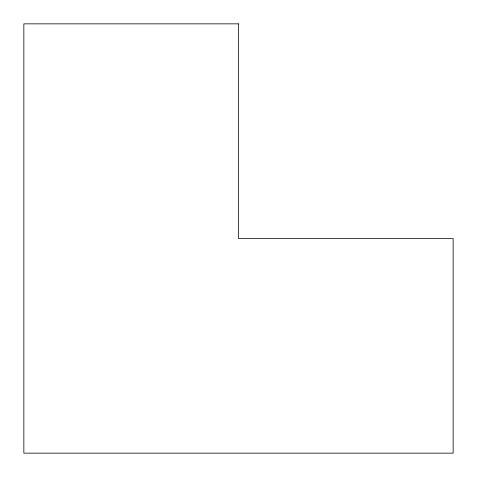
<?xml version="1.0" encoding="UTF-8"?>
<svg xmlns="http://www.w3.org/2000/svg" width="477" height="477" viewBox="0 0 477 477"><rect width="100%" height="100%" fill="white"/><g stroke="black" fill="none" stroke-linecap="round" stroke-linejoin="round"><path stroke-width="0.72" d="M238.5 23.85L23.85 23.85L23.85 453.15L453.15 453.15L453.15 238.5L238.5 238.5L238.5 23.85"/></g></svg>
